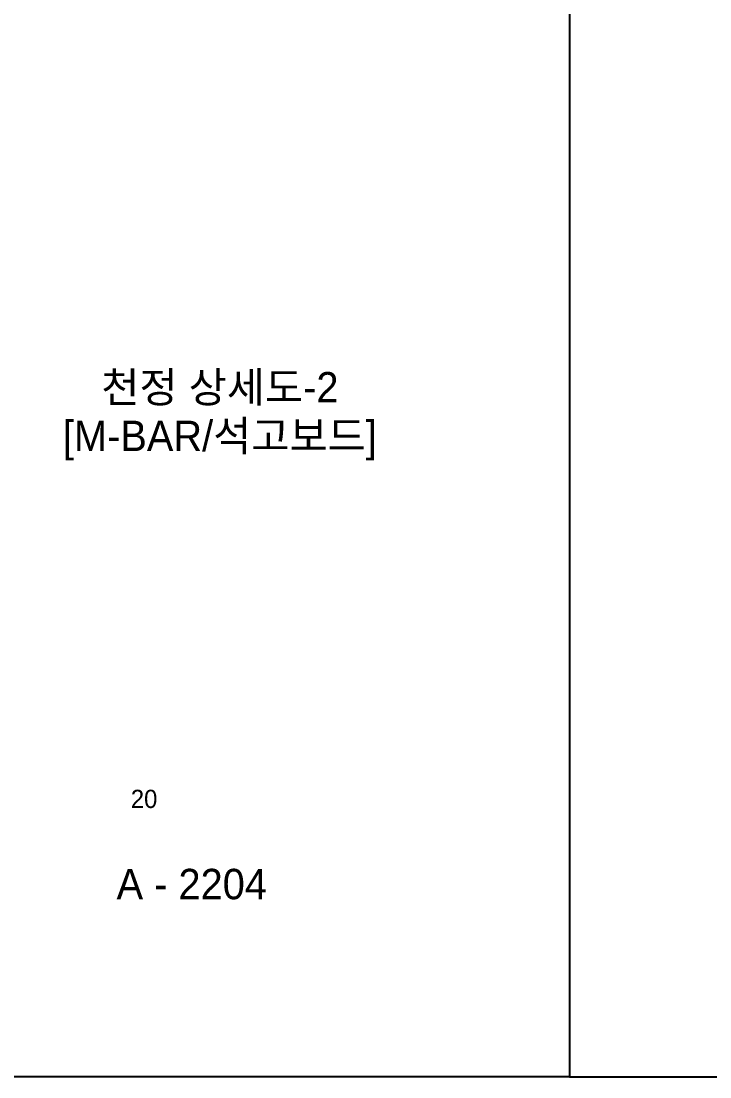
# Model space of a CAD drawing. Header units: millimetres. Extents: x 0 to 21000, y 0 to 5940.
# Drawn here: x 15898 to 17031, y 0 to 1736 of the extents above; entities that cross this region are included whole.
import ezdxf
from ezdxf.enums import TextEntityAlignment as Align

# ---------------------------------------------------------------- set-up
doc = ezdxf.new("R2010")
doc.units = ezdxf.units.MM
doc.layers.add('4A.TEC FORM-TEXT', color=3, linetype='Continuous')
doc.layers.add('4A.TEC TEXT 2', color=3, linetype='Continuous')
doc.styles.add('나눔고딕', font='')
doc.styles.add('돋움', font='')
doc.styles.get('나눔고딕').set_extended_font_data('Dotum')
doc.styles.get('돋움').set_extended_font_data('Dotum')

msp = doc.modelspace()

# ---------------------------------------------------------------- linework, layer by layer
for points in [[(8400, 5940), (16800, 5940), (16800, 0), (8400, 0)], [(16800, 0), (21000, 0), (21000, 2970), (16800, 2970)]]:
    msp.add_lwpolyline(points, close=True)

# ---------------------------------------------------------------- texts
at = {"layer": '4A.TEC FORM-TEXT', "style": '돋움'}
msp.add_text('A - 2204', height=50, dxfattribs=at).set_placement((16178.9, 292), align=Align.CENTER)
at = {"layer": '4A.TEC TEXT 2', "style": '나눔고딕'}
for s, height, p in [('천정 상세도-2', 50, (16225.1, 1108.7)), ('[M-BAR/석고보드]', 50, (16225.1, 1028.7)), ('20', 30, (16100.5, 442))]:
    msp.add_text(s, height=height, dxfattribs=at).set_placement(p, align=Align.CENTER)

doc.saveas('drawing.dxf')
